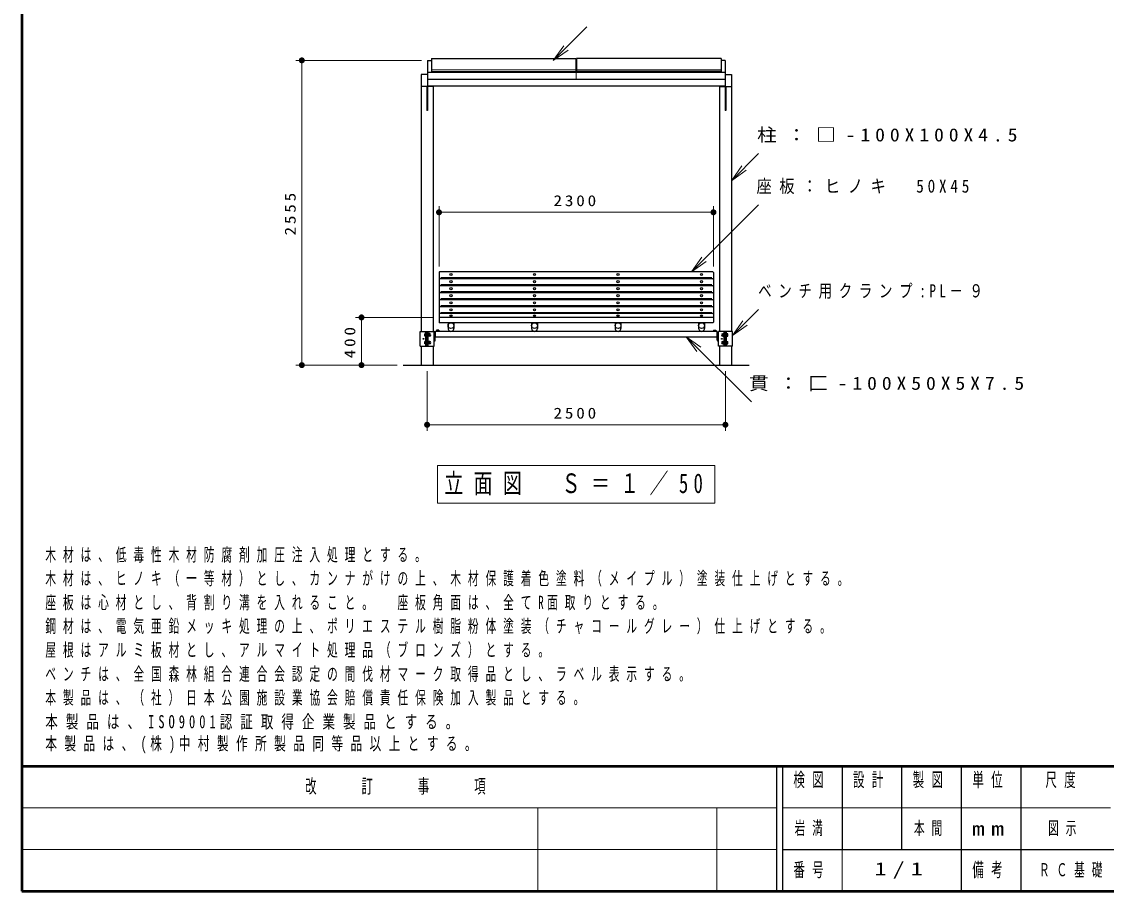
# Model space of a CAD drawing. Units: millimetres on the paper, with parts at other scales. Extents: x -365 to 0, y 0 to 257.
# Drawn here: x -365 to -183.2, y 0 to 145.8 of the extents above; entities that cross this region are included whole.
import ezdxf

# ---------------------------------------------------------------- set-up
doc = ezdxf.new("R2010")
doc.units = ezdxf.units.MM
doc.layers.add('LY_1', color=7, linetype='Continuous', lineweight=25)
doc.layers.add('LY_2', color=7, linetype='Continuous', lineweight=13)
doc.styles.add('ＭＳ ゴシック', font='')
doc.styles.get('ＭＳ ゴシック').set_extended_font_data('MS Gothic')

# ---------------------------------------------------------------- blocks, each defined once
blk = doc.blocks.new('open_arrow')
at = {"color": 0, "linetype": 'Continuous', "lineweight": -2}
blk.add_lwpolyline([(7.5, 1.25), (0, 0), (7.5, -1.25)], dxfattribs=at)
blk = doc.blocks.new('filled_dot')
at = {"color": 0, "linetype": 'Continuous', "lineweight": -2, "const_width": 1.25}
blk.add_lwpolyline([(-0.625, 0, 1), (0.625, 0, 1)], format="xyb", close=True, dxfattribs=at)

msp = doc.modelspace()

# ---------------------------------------------------------------- linework, layer by layer
at = {"layer": 'LY_1', "lineweight": 13}
for p, q in [((-275.903, 139.291), (-270.267, 144.928)), ((-297.985, 139.332), (-319.045, 139.332)), ((-318.045, 88.233), (-318.045, 139.332)), ((-272.045, 139.332), (-272.045, 136.189)), ((-296.335, 137.764), (-272.095, 137.764)), ((-247.755, 137.764), (-271.995, 137.764)), ((-246.045, 119.148), (-241.472, 123.721)), ((-295.045, 104.755), (-295.045, 114.855)), ((-249.045, 104.755), (-249.045, 114.855)), ((-295.045, 113.855), (-249.045, 113.855)), ((-249.345, 102.943), (-294.745, 102.943)), ((-249.345, 101.762), (-294.745, 101.762)), ((-249.345, 100.581), (-294.745, 100.581)), ((-249.345, 99.399), (-294.745, 99.399)), ((-249.345, 98.218), (-294.745, 98.218)), ((-249.345, 97.037), (-294.745, 97.037)), ((-245.865, 93.171), (-241.472, 97.564)), ((-296.045, 96.233), (-309.045, 96.233)), ((-308.045, 88.233), (-308.045, 96.233)), ((-253.612, 93.001), (-242.677, 82.066)), ((-302.045, 88.233), (-319.045, 88.233)), ((-297.045, 87.233), (-297.045, 77.233)), ((-247.045, 87.233), (-247.045, 77.233)), ((-247.045, 78.233), (-297.045, 78.233)), ((-248.795, 71.383), (-295.295, 71.383)), ((-295.295, 71.383), (-295.295, 65.083)), ((-248.795, 65.083), (-248.795, 71.383)), ((-295.295, 65.083), (-248.795, 65.083))]:
    msp.add_line(p, q, dxfattribs=at)
at = {"layer": 'LY_1'}
for p, q in [((-296.985, 139.332), (-296.335, 139.332)), ((-296.985, 139.332), (-296.985, 135.042)), ((-296.335, 139.632), (-272.095, 139.632)), ((-296.335, 139.632), (-296.335, 137.467)), ((-272.095, 139.632), (-272.095, 137.467)), ((-272.095, 139.332), (-271.995, 139.332)), ((-247.755, 139.632), (-271.995, 139.632)), ((-271.995, 139.632), (-271.995, 137.467)), ((-247.755, 139.632), (-247.755, 137.467)), ((-247.105, 139.332), (-247.755, 139.332)), ((-247.105, 139.332), (-247.105, 135.042)), ((-298.045, 136.933), (-298.045, 93.893)), ((-296.985, 136.933), (-298.045, 136.933)), ((-296.985, 137.374), (-247.105, 137.374)), ((-296.335, 137.467), (-272.095, 137.467)), ((-247.755, 137.467), (-271.995, 137.467)), ((-247.105, 137.374), (-246.985, 137.374)), ((-247.105, 136.933), (-246.045, 136.933)), ((-246.045, 136.933), (-246.045, 93.893)), ((-296.045, 134.933), (-298.045, 134.933)), ((-297.105, 134.933), (-297.105, 130.933)), ((-296.985, 136.189), (-247.105, 136.189)), ((-296.985, 135.042), (-247.105, 135.042)), ((-296.985, 134.933), (-296.985, 130.933)), ((-296.045, 135.042), (-296.045, 93.893)), ((-248.045, 135.042), (-248.045, 93.893)), ((-248.045, 134.933), (-246.045, 134.933)), ((-247.105, 136.189), (-246.985, 136.189)), ((-246.985, 135.042), (-247.105, 135.042)), ((-247.105, 134.933), (-247.105, 130.933)), ((-246.985, 134.933), (-246.985, 130.933)), ((-296.985, 130.933), (-297.105, 130.933)), ((-246.985, 130.933), (-247.105, 130.933)), ((-293.531, 94.85), (-293.534, 94.384)), ((-293.531, 95.333), (-293.531, 94.847)), ((-292.559, 95.333), (-292.559, 94.847)), ((-292.559, 94.85), (-292.556, 94.384)), ((-279.531, 94.85), (-279.534, 94.384)), ((-279.531, 95.333), (-279.531, 94.847)), ((-278.559, 95.333), (-278.559, 94.847)), ((-278.559, 94.85), (-278.556, 94.384)), ((-265.531, 94.85), (-265.534, 94.384)), ((-265.531, 95.333), (-265.531, 94.847)), ((-264.559, 95.333), (-264.559, 94.847)), ((-264.559, 94.85), (-264.556, 94.384)), ((-251.531, 94.85), (-251.534, 94.384)), ((-251.531, 95.333), (-251.531, 94.847)), ((-250.559, 95.333), (-250.559, 94.847)), ((-250.559, 94.85), (-250.556, 94.384)), ((-298.225, 91.393), (-298.225, 93.893)), ((-298.225, 93.893), (-297.065, 93.893)), ((-298.225, 93.893), (-298.045, 93.893)), ((-297.291, 93.512), (-297.451, 93.512)), ((-297.451, 93.103), (-297.451, 93.483)), ((-297.291, 93.402), (-297.451, 93.402)), ((-297.291, 93.183), (-297.451, 93.183)), ((-297.291, 93.073), (-297.451, 93.073)), ((-297.245, 93.533), (-297.291, 93.533)), ((-297.291, 93.053), (-297.291, 93.533)), ((-297.245, 93.053), (-297.291, 93.053)), ((-297.245, 91.393), (-297.245, 93.893)), ((-297.065, 91.393), (-297.065, 93.893)), ((-297.025, 91.393), (-297.025, 93.893)), ((-297.025, 93.893), (-295.865, 93.893)), ((-296.845, 91.393), (-296.845, 93.893)), ((-296.799, 93.533), (-296.845, 93.533)), ((-296.799, 93.053), (-296.845, 93.053)), ((-296.799, 93.053), (-296.799, 93.533)), ((-296.599, 93.512), (-296.799, 93.512)), ((-296.599, 93.402), (-296.799, 93.402)), ((-296.599, 93.183), (-296.799, 93.183)), ((-296.599, 93.073), (-296.799, 93.073)), ((-296.599, 93.073), (-296.599, 93.512)), ((-295.865, 93.893), (-296.045, 93.893)), ((-295.865, 91.393), (-295.865, 93.893)), ((-295.665, 93.793), (-295.865, 93.793)), ((-295.685, 92.413), (-295.685, 93.443)), ((-248.425, 93.893), (-295.665, 93.893)), ((-295.665, 92.893), (-295.665, 93.893)), ((-248.425, 92.893), (-295.665, 92.893)), ((-295.055, 93.943), (-295.475, 93.943)), ((-295.475, 93.897), (-295.475, 93.943)), ((-295.069, 94.083), (-295.461, 94.083)), ((-295.461, 94.083), (-295.461, 93.943)), ((-295.363, 94.083), (-295.363, 93.943)), ((-295.167, 94.083), (-295.167, 93.943)), ((-295.069, 94.083), (-295.069, 93.943)), ((-295.055, 93.897), (-295.055, 93.943)), ((-248.425, 93.893), (-249.239, 93.893)), ((-249.035, 93.943), (-248.615, 93.943)), ((-249.035, 93.897), (-249.035, 93.943)), ((-249.021, 94.083), (-248.629, 94.083)), ((-249.021, 94.083), (-249.021, 93.943)), ((-248.923, 94.083), (-248.923, 93.943)), ((-248.727, 94.083), (-248.727, 93.943)), ((-248.629, 94.083), (-248.629, 93.943)), ((-248.615, 93.897), (-248.615, 93.943)), ((-248.425, 92.893), (-248.425, 93.893)), ((-248.425, 93.793), (-248.225, 93.793)), ((-248.405, 92.413), (-248.405, 93.443)), ((-248.225, 91.493), (-248.225, 93.893)), ((-247.065, 93.893), (-248.225, 93.893)), ((-248.225, 91.393), (-248.225, 93.893)), ((-247.491, 93.073), (-247.491, 93.512)), ((-247.491, 93.512), (-247.291, 93.512)), ((-247.491, 93.402), (-247.291, 93.402)), ((-247.491, 93.183), (-247.291, 93.183)), ((-247.491, 93.073), (-247.291, 93.073)), ((-247.291, 93.533), (-247.245, 93.533)), ((-247.291, 93.053), (-247.291, 93.533)), ((-247.291, 93.053), (-247.245, 93.053)), ((-247.245, 91.393), (-247.245, 93.893)), ((-247.065, 91.393), (-247.065, 93.893)), ((-247.025, 91.393), (-247.025, 93.893)), ((-245.865, 93.893), (-247.025, 93.893)), ((-246.845, 91.393), (-246.845, 93.893)), ((-246.845, 93.533), (-246.799, 93.533)), ((-246.845, 93.053), (-246.799, 93.053)), ((-246.799, 93.053), (-246.799, 93.533)), ((-246.799, 93.512), (-246.639, 93.512)), ((-246.799, 93.402), (-246.639, 93.402)), ((-246.799, 93.183), (-246.639, 93.183)), ((-246.799, 93.073), (-246.639, 93.073)), ((-246.639, 93.103), (-246.639, 93.483)), ((-245.865, 91.493), (-245.865, 93.893)), ((-245.865, 91.393), (-245.865, 93.893)), ((-298.225, 91.393), (-297.065, 91.393)), ((-298.045, 91.393), (-298.045, 88.233)), ((-297.451, 91.773), (-297.451, 92.212)), ((-297.291, 92.212), (-297.451, 92.212)), ((-297.291, 92.102), (-297.451, 92.102)), ((-297.291, 91.883), (-297.451, 91.883)), ((-297.291, 91.773), (-297.451, 91.773)), ((-297.291, 91.753), (-297.291, 92.233)), ((-297.245, 92.233), (-297.291, 92.233)), ((-297.245, 91.753), (-297.291, 91.753)), ((-297.025, 91.393), (-295.865, 91.393)), ((-296.799, 92.233), (-296.845, 92.233)), ((-296.799, 91.753), (-296.845, 91.753)), ((-296.799, 91.753), (-296.799, 92.233)), ((-296.599, 92.212), (-296.799, 92.212)), ((-296.599, 92.102), (-296.799, 92.102)), ((-296.599, 91.883), (-296.799, 91.883)), ((-296.599, 91.773), (-296.799, 91.773)), ((-296.599, 91.773), (-296.599, 92.212)), ((-296.045, 91.393), (-296.045, 88.233)), ((-295.805, 92.293), (-295.865, 92.293)), ((-248.285, 92.293), (-248.225, 92.293)), ((-248.285, 92.293), (-248.225, 92.293)), ((-247.065, 91.393), (-248.225, 91.393)), ((-248.045, 91.393), (-248.045, 88.233)), ((-247.491, 91.773), (-247.491, 92.212)), ((-247.491, 92.212), (-247.291, 92.212)), ((-247.491, 92.102), (-247.291, 92.102)), ((-247.491, 91.883), (-247.291, 91.883)), ((-247.491, 91.773), (-247.291, 91.773)), ((-247.291, 91.753), (-247.291, 92.233)), ((-247.291, 92.233), (-247.245, 92.233)), ((-247.291, 91.753), (-247.245, 91.753)), ((-245.865, 91.393), (-247.025, 91.393)), ((-246.845, 92.233), (-246.799, 92.233)), ((-246.845, 91.753), (-246.799, 91.753)), ((-246.799, 91.753), (-246.799, 92.233)), ((-246.799, 92.212), (-246.639, 92.212)), ((-246.799, 92.102), (-246.639, 92.102)), ((-246.799, 91.883), (-246.639, 91.883)), ((-246.799, 91.773), (-246.639, 91.773)), ((-246.639, 91.773), (-246.639, 92.212)), ((-246.045, 91.393), (-246.045, 88.233)), ((-301.045, 88.233), (-243.045, 88.233))]:
    msp.add_line(p, q, dxfattribs=at)
at = {"layer": 'LY_1', "color": 1, "lineweight": 13}
msp.add_line((-252.743, 103.855), (-241.472, 115.128), dxfattribs=at)
at = {"layer": 'LY_1', "color": 4}
for p, q in [((-295.045, 103.755), (-295.045, 95.434)), ((-249.145, 103.855), (-294.945, 103.855)), ((-249.045, 103.755), (-249.045, 95.434)), ((-249.145, 102.706), (-294.945, 102.706)), ((-249.145, 101.525), (-294.945, 101.525)), ((-249.145, 100.344), (-294.945, 100.344)), ((-249.145, 99.163), (-294.945, 99.163)), ((-249.145, 97.982), (-294.945, 97.982)), ((-249.145, 96.867), (-294.945, 96.867)), ((-249.145, 96.233), (-294.945, 96.233)), ((-249.145, 95.333), (-294.945, 95.333))]:
    msp.add_line(p, q, dxfattribs=at)
for centre in [(-293.045, 94.847), (-279.045, 94.847), (-265.045, 94.847), (-251.045, 94.847)]:
    msp.add_circle(centre, 0.486, dxfattribs=at)
at = {"layer": 'LY_1'}
for centre in [(-297.645, 92.643), (-247.645, 92.643)]:
    msp.add_circle(centre, 0.06, dxfattribs=at)
at = {"layer": 'LY_1', "color": 4}
for centre, radius, start, end in [((-294.945, 103.755), 0.1, 90.00002, 180), ((-249.145, 103.755), 0.1, 0.00004, 90.00002), ((-294.945, 102.606), 0.1, 90.00002, 180), ((-249.145, 102.606), 0.1, 0.00004, 90.00002), ((-294.945, 101.425), 0.1, 90.00002, 180), ((-294.945, 100.244), 0.1, 90.00002, 180), ((-249.145, 101.425), 0.1, 0.00004, 90.00002), ((-249.145, 100.244), 0.1, 0.00004, 90.00002), ((-294.945, 99.063), 0.1, 90.00002, 180), ((-249.145, 99.063), 0.1, 0.00004, 90.00002), ((-294.945, 97.882), 0.1, 90.00002, 180), ((-294.945, 96.767), 0.1, 90.00002, 180), ((-249.145, 97.882), 0.1, 0.00004, 90.00002), ((-249.145, 96.767), 0.1, 0.00004, 90.00002), ((-294.945, 96.133), 0.1, 90.00002, 180), ((-294.945, 95.433), 0.1, 180.00001, 269.99997), ((-249.145, 96.133), 0.1, 0.00004, 90.00002), ((-249.145, 95.433), 0.1, 270.00005, 0.00004), ((-293.045, 94.381), 0.489, 179.65233, 0.34767), ((-279.045, 94.381), 0.489, 179.65233, 0.34767), ((-265.045, 94.381), 0.489, 179.65233, 0.34767), ((-251.045, 94.381), 0.489, 179.65233, 0.34767)]:
    msp.add_arc(centre, radius, start, end, dxfattribs=at)
at = {"layer": 'LY_1'}
for centre, radius, start, end in [((-296.599, 93.293), 0.194, 270, 90), ((-295.515, 93.443), 0.17, 151.92752, 180), ((-248.575, 93.443), 0.17, 360, 28.07248), ((-247.491, 93.293), 0.194, 89.99997, 269.99995), ((-296.599, 91.993), 0.194, 270, 90), ((-295.805, 92.413), 0.12, 270, 0.00001), ((-248.285, 92.413), 0.12, 180.00001, 270), ((-247.491, 91.993), 0.194, 89.99997, 269.99995)]:
    msp.add_arc(centre, radius, start, end, dxfattribs=at)
for centre, ratio in [((-293.045, 103.411), 0.984256), ((-293.045, 102.23), 0.984256), ((-279.045, 103.411), 0.984174), ((-279.045, 102.23), 0.984174), ((-265.045, 103.411), 0.984256), ((-265.045, 102.23), 0.984256), ((-251.045, 103.411), 0.984174), ((-251.045, 102.23), 0.984174), ((-293.045, 101.049), 0.984256), ((-293.045, 99.868), 0.984234), ((-279.045, 101.049), 0.984174), ((-279.045, 99.868), 0.984152), ((-265.045, 101.049), 0.984256), ((-265.045, 99.868), 0.984234), ((-251.045, 101.049), 0.984174), ((-251.045, 99.868), 0.984152), ((-293.045, 98.687), 0.984256), ((-279.045, 98.687), 0.984174), ((-265.045, 98.687), 0.984256), ((-251.045, 98.687), 0.984174), ((-293.045, 97.506), 0.984256), ((-293.045, 96.502), 0.808975), ((-279.045, 97.506), 0.984174), ((-279.045, 96.502), 0.808908), ((-265.045, 97.506), 0.984256), ((-265.045, 96.502), 0.808975), ((-251.045, 97.506), 0.984174), ((-251.045, 96.502), 0.808908)]:
    msp.add_ellipse(centre, major_axis=(-0.18, 0), ratio=ratio, dxfattribs=at)
at = {"layer": 'LY_2', "lineweight": 50}
for p, q in [((-365, 257), (-365, 0)), ((-365, 21), (0, 21)), ((-365, 0), (0, 0))]:
    msp.add_line(p, q, dxfattribs=at)
at = {"layer": 'LY_2', "color": 211, "lineweight": 25}
for p, q in [((-238.5, 21), (-238.5, 0)), ((-237.5, 21), (-237.5, 0)), ((-227.5, 21), (-227.5, 7)), ((-217.5, 21), (-217.5, 7)), ((-207.5, 21), (-207.5, 0)), ((-197.5, 21), (-197.5, 7)), ((-237.5, 7), (0, 7))]:
    msp.add_line(p, q, dxfattribs=at)
at = {"layer": 'LY_2'}
for p, q in [((-365, 14), (-238.5, 14)), ((-278.5, 14), (-278.5, 0)), ((-248.5, 14), (-248.5, 0)), ((-237.5, 14), (-182.5, 14)), ((-365, 7), (-238.5, 7)), ((-227.5, 7), (-227.5, 0))]:
    msp.add_line(p, q, dxfattribs=at)
at = {"layer": 'LY_2', "lineweight": 25}
msp.add_line((-197.5, 7), (-197.5, 0), dxfattribs=at)

# ---------------------------------------------------------------- block references
at = {"layer": 'LY_1', "lineweight": 13, "xscale": 0.4, "yscale": 0.4}
for name, p, rotation in [('open_arrow', (-275.903, 139.291), 45), ('filled_dot', (-318.045, 139.332), 270), ('open_arrow', (-246.045, 119.148), 45), ('filled_dot', (-249.045, 113.855), 180), ('filled_dot', (-308.045, 96.233), 270), ('open_arrow', (-245.865, 93.171), 45), ('open_arrow', (-253.612, 93.001), 315), ('filled_dot', (-318.045, 88.233), 90), ('filled_dot', (-308.045, 88.233), 90), ('filled_dot', (-247.045, 78.233), 180)]:
    msp.add_blockref(name, p, dxfattribs=dict(at, rotation=rotation))
for p in [(-295.045, 113.855), (-297.045, 78.233)]:
    msp.add_blockref('filled_dot', p, dxfattribs=at)
at = {"layer": 'LY_1', "color": 1, "lineweight": 13, "xscale": 0.4, "yscale": 0.4, "rotation": 45}
msp.add_blockref('open_arrow', (-252.743, 103.855), dxfattribs=at)

# ---------------------------------------------------------------- texts
at = {"layer": 'LY_1', "style": 'ＭＳ ゴシック'}
for s, insert, char_height, attachment_point in [('\\T1.5;\\W1.1;柱：□-100X100X4.5', (-241.729, 126.721), 2.199, 4), ('\\T1.33;\\W1.15;2300', (-272.045, 114.855), 1.833, 8), ('\\T1.5;\\W0.75;ベンチ用クランプ:PL－９', (-241.543, 100.564), 2.199, 4), ('\\T1.5;\\W1.1;貫：匚-100X50X5X7.5', (-243.079, 85.066), 2.199, 4), ('\\T1.33;\\W1.15;2500', (-272.045, 79.233), 1.833, 8), ('\\T1.56;\\W0.7;立面図\u3000Ｓ＝１／50', (-272.045, 68.233), 3.299, 5), ('\\T1.64;\\W0.6;岩満', (-232.5, 10.5), 2.199, 5), ('\\T1.64;\\W0.6;本間', (-212.5, 10.5), 2.199, 5), ('\\T1.64;\\W0.6;図示', (-190, 10.5), 2.199, 5), ('\\T1.5;\\W1.35;1/1', (-217.5, 3.5), 2.199, 5), ('\\T1.64;\\W0.6;ＲＣ基礎', (-194.5, 3.5), 2.199, 4)]:
    msp.add_mtext(s, dxfattribs=dict(at, insert=insert, char_height=char_height, attachment_point=attachment_point))
at = {"layer": 'LY_1', "color": 1, "char_height": 2.199, "style": 'ＭＳ ゴシック'}
for s, insert, attachment_point in [('\\T1.5;\\W0.85;座板：ヒノキ\u300050X45', (-241.829, 118.128), 4), ('\\T1.64;\\W0.6;木材は、低毒性木材防腐剤加圧注入処理とする。', (-361.04, 55.098), 7), ('\\T1.64;\\W0.6;木材は、ヒノキ（一等材）とし、カンナがけの上、木材保護着色塗料（メイプル）塗装仕上げとする。', (-361.04, 51.098), 7), ('\\T1.64;\\W0.6;座板は心材とし、背割り溝を入れること。\u3000座板角面は、全てR面取りとする。', (-361.04, 47.098), 7), ('\\T1.64;\\W0.6;鋼材は、電気亜鉛メッキ処理の上、ポリエステル樹脂粉体塗装（チャコールグレー）仕上げとする。', (-361.04, 43.098), 7), ('\\T1.64;\\W0.6;屋根はアルミ板材とし、アルマイト処理品（ブロンズ）とする。', (-361.04, 39.098), 7), ('\\T1.64;\\W0.6;ベンチは、全国森林組合連合会認定の間伐材マーク取得品とし、ラベル表示する。', (-361.04, 35.098), 7), ('\\T1.64;\\W0.6;本製品は、（社）日本公園施設業協会賠償責任保険加入製品とする。', (-361.04, 31.098), 7), ('\\T1.64;\\W0.7;本製品は、ISO9001認証取得企業製品とする。', (-361.04, 27.098), 7), ('\\T1.64;\\W0.65;本製品は、(株)中村製作所製品同等品以上とする。', (-361.04, 23.098), 7)]:
    msp.add_mtext(s, dxfattribs=dict(at, insert=insert, attachment_point=attachment_point))
at = {"layer": 'LY_1', "char_height": 1.833, "attachment_point": 8, "rotation": 90, "style": 'ＭＳ ゴシック'}
for s, insert in [('\\T1.33;\\W1.15;2555', (-319.045, 113.783)), ('\\T1.33;\\W1.15;400', (-309.045, 92.233))]:
    msp.add_mtext(s, dxfattribs=dict(at, insert=insert))
at = {"layer": 'LY_2', "color": 4, "char_height": 2.346, "style": 'ＭＳ ゴシック'}
for s, insert, attachment_point in [('\\T1.64;\\W0.6;検図', (-232.5, 19.9), 2), ('\\T1.64;\\W0.6;設計', (-222.5, 19.9), 2), ('\\T1.64;\\W0.6;製図', (-212.5, 19.9), 2), ('\\T1.64;\\W0.6;単位', (-202.5, 19.9), 2), ('\\T1.64;\\W0.6;尺度', (-190.25, 19.9), 2), ('\\T1.64;\\W0.6;改\u3000\u3000訂\u3000\u3000事\u3000\u3000項', (-301.75, 17.5), 5), ('\\T1.5;\\W1.35;mm', (-202.5, 10.5), 5), ('\\T1.64;\\W0.6;番号', (-232.5, 3.5), 5), ('\\T1.64;\\W0.6;備考', (-202.5, 3.5), 5)]:
    msp.add_mtext(s, dxfattribs=dict(at, insert=insert, attachment_point=attachment_point))

doc.saveas('drawing.dxf')
